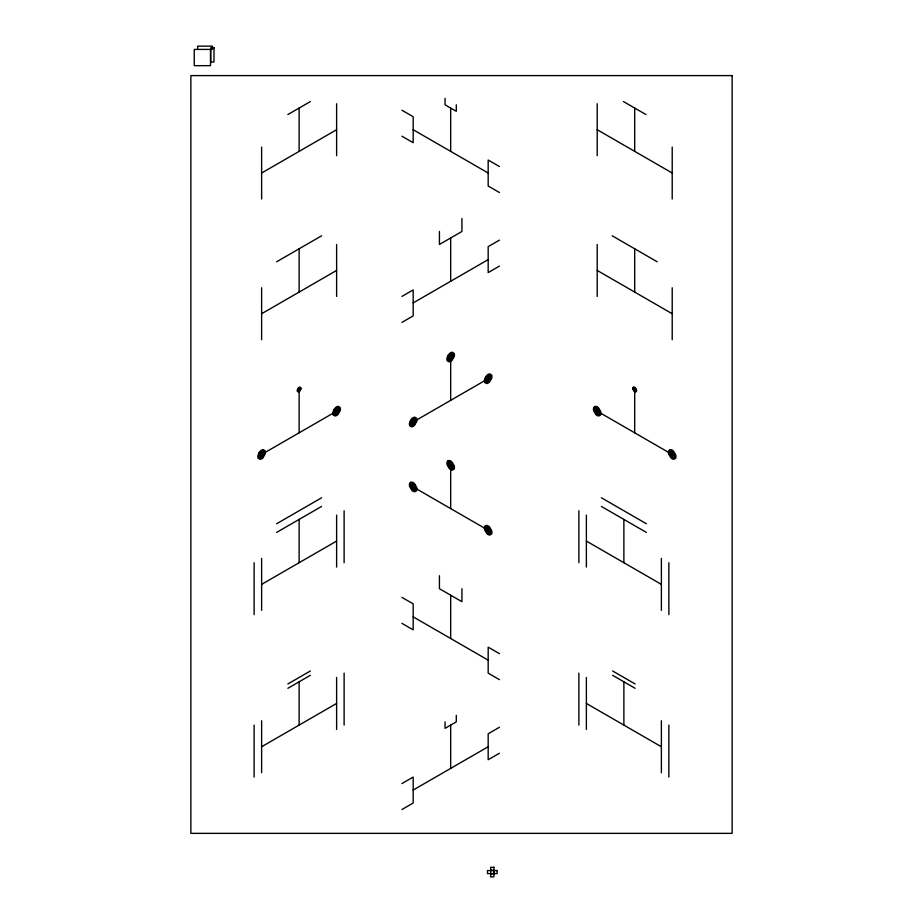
<?xml version="1.0" encoding="UTF-8"?>
<svg xmlns="http://www.w3.org/2000/svg" width="923" height="923" viewBox="0 0 923 923"><rect width="100%" height="100%" fill="white"/><g stroke="black" fill="none" stroke-linecap="round" stroke-linejoin="round"><path stroke-width="1.38" d="M287.872 114.556L310.37 101.565M261.624 173.016L336.618 129.716M276.623 261.786L321.619 235.803M261.624 313.739L336.618 270.439M401.92 296.421L413.169 289.926L413.169 315.908L401.92 322.404M499.424 240.13L488.175 246.626L488.175 272.608L499.424 266.112M413.169 302.917L488.175 259.617M261.624 454.474L336.618 411.173M413.169 421.996L488.175 378.695M276.623 523.756L321.619 497.774M276.623 532.409L321.619 506.439M261.624 584.374L336.618 541.074M287.872 683.966L310.37 670.975M287.872 688.304L310.37 675.313M261.624 746.753L336.618 703.453M401.92 783.558L413.169 777.062L413.169 803.045L401.92 809.54M499.424 727.266L488.175 733.762L488.175 759.744L499.424 753.249M413.169 790.053L488.175 746.753M490.724 870.354L493.909 870.354M490.724 873.804L493.909 873.804M623.452 101.565L645.95 114.556M597.204 129.716L672.209 173.016M401.92 110.229L413.169 116.725L413.169 142.707L401.92 136.212M499.424 166.521L488.175 160.025L488.175 186.008L499.424 192.503M612.203 235.803L657.199 261.786M413.169 129.716L488.175 173.016M597.204 270.439L672.209 313.739M597.204 411.173L672.209 454.474M601.381 497.774L646.377 523.756M601.381 506.439L646.377 532.409M586.382 541.074L661.376 584.374M413.169 486.952L488.175 530.252M612.63 670.975L635.128 683.966M612.63 675.313L635.128 688.304M586.382 703.453L661.376 746.753M401.92 597.366L413.169 603.861L413.169 629.844L401.92 623.348M499.424 653.657L488.175 647.161L488.175 673.144L499.424 679.64M413.169 616.852L488.175 660.153M672.209 147.034L672.209 198.999M672.209 287.768L672.209 339.722M668.875 562.73L668.875 614.683M668.875 725.109L668.875 777.062M661.376 558.392L661.376 610.357M661.376 720.771L661.376 772.736M634.701 108.06L634.701 151.36M634.701 248.795L634.701 292.095M634.701 389.518L634.701 432.818M623.879 519.43L623.879 562.73M623.879 681.809L623.879 725.109M597.204 103.734L597.204 155.699M597.204 244.468L597.204 296.421M586.382 515.092L586.382 567.057M586.382 677.47L586.382 729.435M578.883 510.765L578.883 562.73M578.883 673.144L578.883 725.109M493.967 870.551L493.967 873.608M461.927 218.486L461.927 231.477L439.429 244.468L439.429 231.477M461.927 588.701L461.927 601.692L439.429 588.701L439.429 575.721M456.297 104.818L456.297 111.314L445.048 104.818L445.048 98.323M456.297 715.36L456.297 721.855L445.048 728.351L445.048 721.855M450.678 108.06L450.678 151.36M450.678 237.972L450.678 281.273M450.678 357.051L450.678 400.351M450.678 465.296L450.678 508.596M450.678 595.197L450.678 638.497M450.678 725.109L450.678 768.409M344.117 510.765L344.117 562.73M344.117 673.144L344.117 725.109M336.618 103.734L336.618 155.699M336.618 244.468L336.618 296.421M336.618 515.092L336.618 567.057M336.618 677.47L336.618 729.435M299.121 108.06L299.121 151.36M299.121 248.795L299.121 292.095M299.121 389.518L299.121 432.818M299.121 519.43L299.121 562.73M299.121 681.809L299.121 725.109M261.624 147.034L261.624 198.999M261.624 287.768L261.624 339.722M261.624 558.392L261.624 610.357M261.624 720.771L261.624 772.736M254.125 562.73L254.125 614.683M254.125 725.109L254.125 777.062M210.502 49.438L210.502 65.671L194.257 65.671L194.257 49.438L212.382 49.392L212.382 46.15L197.66 46.15L197.66 49.392M260.217 454.647C261.832 461.488 265.455 447.113 260.217 454.647M260.921 454.566C261.74 457.45 263.124 451.22 260.921 454.566M298.417 389.61C299.237 392.494 300.621 386.276 298.417 389.61M298.775 389.564L299.467 389.148L298.775 389.564M335.222 411.346C336.826 418.188 340.449 403.812 335.222 411.346M335.926 411.254C336.745 414.15 338.118 407.92 335.926 411.254M411.773 422.169C413.389 429.022 417.011 414.646 411.773 422.169M412.477 422.088C413.296 424.972 414.681 418.742 412.477 422.088M449.27 357.224C450.886 364.066 454.508 349.69 449.27 357.224M449.974 357.132C450.793 360.016 452.178 353.797 449.974 357.132M486.779 378.868C488.382 385.71 492.005 371.334 486.779 378.868M487.471 378.788C488.29 381.672 489.675 375.442 487.471 378.788M411.808 485.44C412.131 492.594 417.415 485.013 411.808 485.44M412.489 486.202C412.65 489.778 415.292 485.983 412.489 486.202M449.316 463.796C449.639 470.949 454.924 463.358 449.316 463.796M449.997 464.546C450.159 468.123 452.801 464.327 449.997 464.546M486.813 528.741C487.136 535.894 492.421 528.314 486.813 528.741M487.494 529.502C487.656 533.079 490.298 529.283 487.494 529.502M595.843 409.674C596.166 416.827 601.45 409.235 595.843 409.674M596.523 410.423C596.685 414 599.327 410.204 596.523 410.423M634.02 388.768C634.182 392.344 636.824 388.548 634.02 388.768M634.366 389.148L634.966 389.979L634.436 389.068M670.836 452.974C671.159 460.127 676.455 452.535 670.836 452.974M671.517 453.724C671.679 457.3 674.332 453.505 671.517 453.724M258.971 452.939L258.117 454.912A6.057 6.057 0 0 0 257.875 456.643A4.107 4.107 0 0 0 258.232 458.327L260.067 459.308A3.865 3.865 0 0 0 261.624 458.8A6.057 6.057 0 0 0 262.986 457.727L265.12 454.035A6.057 6.057 0 0 0 265.374 452.305A3.865 3.865 0 0 0 265.028 450.712L263.17 449.639A3.865 3.865 0 0 0 261.624 450.147A6.057 6.057 0 0 0 260.251 451.22L258.971 452.939M259.501 453.251L258.821 454.82A4.846 4.846 0 0 0 258.625 456.204A3.288 3.288 0 0 0 258.913 457.554L260.378 458.339A3.092 3.092 0 0 0 261.624 457.935A4.846 4.846 0 0 0 262.72 457.07L264.416 454.128A4.846 4.846 0 0 0 264.624 452.743A3.092 3.092 0 0 0 264.347 451.462L262.859 450.609A3.092 3.092 0 0 0 261.624 451.012A4.846 4.846 0 0 0 260.528 451.878L259.501 453.251M260.032 453.551L259.525 454.739A3.634 3.634 0 0 0 259.375 455.777A2.469 2.469 0 0 0 259.594 456.793L260.69 457.37A2.319 2.319 0 0 0 261.624 457.07A3.634 3.634 0 0 0 262.444 456.424L263.724 454.208A3.634 3.634 0 0 0 263.874 453.17A2.319 2.319 0 0 0 263.666 452.212L262.559 451.578A2.319 2.319 0 0 0 261.624 451.878A3.634 3.634 0 0 0 260.805 452.524L260.032 453.551M297.794 388.756L297.368 389.737A3.034 3.034 0 0 0 297.241 390.602A2.054 2.054 0 0 0 297.425 391.456L298.348 391.94A1.938 1.938 0 0 0 299.121 391.687A3.034 3.034 0 0 0 299.802 391.144L300.875 389.298A3.034 3.034 0 0 0 301.002 388.445A1.938 1.938 0 0 0 300.829 387.637L299.894 387.106A1.938 1.938 0 0 0 299.121 387.36A3.034 3.034 0 0 0 298.441 387.902L297.794 388.756M298.06 388.906L297.725 389.702A2.423 2.423 0 0 0 297.621 390.383A1.638 1.638 0 0 0 297.771 391.064L298.498 391.456A1.546 1.546 0 0 0 299.121 391.248A2.423 2.423 0 0 0 299.663 390.821L300.517 389.344A2.423 2.423 0 0 0 300.621 388.652A1.546 1.546 0 0 0 300.483 388.018L299.744 387.591A1.546 1.546 0 0 0 299.121 387.787A2.423 2.423 0 0 0 298.579 388.225L298.06 388.906M298.325 389.068L298.071 389.656A1.823 1.823 0 0 0 297.991 390.175A1.235 1.235 0 0 0 298.106 390.683L298.66 390.971A1.165 1.165 0 0 0 299.121 390.821A1.823 1.823 0 0 0 299.537 390.498L300.171 389.391A1.823 1.823 0 0 0 300.252 388.871A1.165 1.165 0 0 0 300.148 388.398L299.583 388.075A1.165 1.165 0 0 0 299.121 388.225A1.823 1.823 0 0 0 298.706 388.548L298.325 389.068M333.964 409.639L333.122 411.612A6.057 6.057 0 0 0 332.868 413.342A4.107 4.107 0 0 0 333.238 415.027L335.072 415.996A3.865 3.865 0 0 0 336.618 415.5A6.057 6.057 0 0 0 337.991 414.427L340.126 410.735A6.057 6.057 0 0 0 340.368 409.004A3.865 3.865 0 0 0 340.022 407.412L338.176 406.339A3.865 3.865 0 0 0 336.618 406.847A6.057 6.057 0 0 0 335.257 407.92L333.964 409.639M334.495 409.95L333.826 411.52A4.846 4.846 0 0 0 333.618 412.904A3.288 3.288 0 0 0 333.918 414.254L335.384 415.038A3.092 3.092 0 0 0 336.618 414.635A4.846 4.846 0 0 0 337.714 413.769L339.422 410.816A4.846 4.846 0 0 0 339.618 409.443A3.092 3.092 0 0 0 339.341 408.162L337.864 407.308A3.092 3.092 0 0 0 336.618 407.712A4.846 4.846 0 0 0 335.522 408.577L334.495 409.95M335.026 410.25L334.518 411.439A3.634 3.634 0 0 0 334.368 412.466A2.469 2.469 0 0 0 334.588 413.492L335.684 414.069A2.319 2.319 0 0 0 336.618 413.769A3.634 3.634 0 0 0 337.437 413.123L338.718 410.908A3.634 3.634 0 0 0 338.868 409.87A2.319 2.319 0 0 0 338.66 408.912L337.553 408.278A2.319 2.319 0 0 0 336.618 408.577A3.634 3.634 0 0 0 335.799 409.224L335.026 410.25M410.527 420.461L409.674 422.434A6.057 6.057 0 0 0 409.42 424.165A4.107 4.107 0 0 0 409.789 425.861L411.623 426.83A3.865 3.865 0 0 0 413.169 426.322A6.057 6.057 0 0 0 414.542 425.249L416.677 421.557A6.057 6.057 0 0 0 416.931 419.827A3.865 3.865 0 0 0 416.585 418.234L414.727 417.173A3.865 3.865 0 0 0 413.169 417.669A6.057 6.057 0 0 0 411.808 418.742L410.527 420.461M411.058 420.773L410.377 422.353A4.846 4.846 0 0 0 410.17 423.726A3.288 3.288 0 0 0 410.47 425.088L411.935 425.861A3.092 3.092 0 0 0 413.169 425.457A4.846 4.846 0 0 0 414.265 424.592L415.973 421.649A4.846 4.846 0 0 0 416.181 420.265A3.092 3.092 0 0 0 415.904 418.984L414.415 418.131A3.092 3.092 0 0 0 413.169 418.534A4.846 4.846 0 0 0 412.085 419.4L411.058 420.773M411.589 421.084L411.081 422.261A3.634 3.634 0 0 0 410.92 423.299A2.469 2.469 0 0 0 411.139 424.315L412.246 424.892A2.319 2.319 0 0 0 413.169 424.592A3.634 3.634 0 0 0 414 423.945L415.269 421.73A3.634 3.634 0 0 0 415.419 420.703A2.319 2.319 0 0 0 415.223 419.746L414.104 419.1A2.319 2.319 0 0 0 413.169 419.4A3.634 3.634 0 0 0 412.35 420.046L411.589 421.084M448.024 355.517L447.17 357.489A6.057 6.057 0 0 0 446.928 359.209A4.107 4.107 0 0 0 447.286 360.905L449.12 361.874A3.865 3.865 0 0 0 450.678 361.378A6.057 6.057 0 0 0 452.039 360.293L454.174 356.613A6.057 6.057 0 0 0 454.428 354.882A3.865 3.865 0 0 0 454.081 353.29L452.224 352.217A3.865 3.865 0 0 0 450.678 352.713A6.057 6.057 0 0 0 449.305 353.797L448.024 355.517M448.555 355.816L447.874 357.397A4.846 4.846 0 0 0 447.678 358.782A3.288 3.288 0 0 0 447.967 360.132L449.432 360.905A3.092 3.092 0 0 0 450.678 360.512A4.846 4.846 0 0 0 451.774 359.647L453.47 356.693A4.846 4.846 0 0 0 453.678 355.309A3.092 3.092 0 0 0 453.401 354.04L451.912 353.186A3.092 3.092 0 0 0 450.678 353.578A4.846 4.846 0 0 0 449.582 354.444L448.555 355.816M449.086 356.128L448.578 357.305A3.634 3.634 0 0 0 448.428 358.343A2.469 2.469 0 0 0 448.647 359.359L449.743 359.947A2.319 2.319 0 0 0 450.678 359.647A3.634 3.634 0 0 0 451.497 359.001L452.778 356.786A3.634 3.634 0 0 0 452.928 355.747A2.319 2.319 0 0 0 452.72 354.79L451.612 354.144A2.319 2.319 0 0 0 450.678 354.444A3.634 3.634 0 0 0 449.859 355.101L449.086 356.128M485.521 377.161L484.679 379.134A6.057 6.057 0 0 0 484.425 380.864A4.107 4.107 0 0 0 484.794 382.56L486.617 383.53A3.865 3.865 0 0 0 488.175 383.022A6.057 6.057 0 0 0 489.548 381.949L491.671 378.257A6.057 6.057 0 0 0 491.924 376.526A3.865 3.865 0 0 0 491.578 374.934L489.732 373.861A3.865 3.865 0 0 0 488.175 374.369A6.057 6.057 0 0 0 486.802 375.442L485.521 377.161M486.052 377.472L485.371 379.041A4.846 4.846 0 0 0 485.175 380.426A3.288 3.288 0 0 0 485.463 381.787L486.929 382.56A3.092 3.092 0 0 0 488.175 382.157A4.846 4.846 0 0 0 489.271 381.291L490.978 378.349A4.846 4.846 0 0 0 491.174 376.965A3.092 3.092 0 0 0 490.898 375.684L489.421 374.83A3.092 3.092 0 0 0 488.175 375.234A4.846 4.846 0 0 0 487.079 376.099L486.052 377.472M486.583 377.772L486.075 378.961A3.634 3.634 0 0 0 485.925 379.999A2.469 2.469 0 0 0 486.144 381.014L487.24 381.591A2.319 2.319 0 0 0 488.175 381.291A3.634 3.634 0 0 0 488.994 380.645L490.275 378.43A3.634 3.634 0 0 0 490.425 377.392A2.319 2.319 0 0 0 490.217 376.446L489.109 375.799A2.319 2.319 0 0 0 488.175 376.099A3.634 3.634 0 0 0 487.356 376.746L486.583 377.772M410.527 482.36L409.766 483.191A3.865 3.865 0 0 0 409.42 484.783A6.057 6.057 0 0 0 409.674 486.513L411.808 490.194A6.057 6.057 0 0 0 413.169 491.278A3.865 3.865 0 0 0 414.727 491.774L416.561 490.805A4.107 4.107 0 0 0 416.931 489.109A6.057 6.057 0 0 0 416.677 487.39L414.542 483.698A6.057 6.057 0 0 0 413.169 482.614A3.865 3.865 0 0 0 411.623 482.118L410.527 482.36M411.058 483.271L410.447 483.94A3.092 3.092 0 0 0 410.17 485.221A4.846 4.846 0 0 0 410.377 486.594L412.085 489.548A4.846 4.846 0 0 0 413.169 490.413A3.092 3.092 0 0 0 414.415 490.817L415.881 490.032A3.288 3.288 0 0 0 416.181 488.682A4.846 4.846 0 0 0 415.973 487.298L414.265 484.344A4.846 4.846 0 0 0 413.169 483.479A3.092 3.092 0 0 0 411.935 483.087L411.058 483.271M411.589 484.194L411.127 484.69A2.319 2.319 0 0 0 410.92 485.648A3.634 3.634 0 0 0 411.081 486.686L412.35 488.902A3.634 3.634 0 0 0 413.169 489.548A2.319 2.319 0 0 0 414.104 489.848L415.2 489.259A2.469 2.469 0 0 0 415.419 488.244A3.634 3.634 0 0 0 415.269 487.217L414 485.002A3.634 3.634 0 0 0 413.169 484.356A2.319 2.319 0 0 0 412.246 484.056L411.589 484.194M448.024 460.704L447.274 461.535A3.865 3.865 0 0 0 446.928 463.138A6.057 6.057 0 0 0 447.17 464.857L449.305 468.549A6.057 6.057 0 0 0 450.678 469.634A3.865 3.865 0 0 0 452.224 470.13L454.058 469.161A4.107 4.107 0 0 0 454.428 467.465A6.057 6.057 0 0 0 454.174 465.734L452.039 462.054A6.057 6.057 0 0 0 450.678 460.969A3.865 3.865 0 0 0 449.12 460.473L448.024 460.704M448.555 461.627L447.955 462.285A3.092 3.092 0 0 0 447.678 463.565A4.846 4.846 0 0 0 447.874 464.95L449.582 467.903A4.846 4.846 0 0 0 450.678 468.757A3.092 3.092 0 0 0 451.912 469.161L453.378 468.388A3.288 3.288 0 0 0 453.678 467.026A4.846 4.846 0 0 0 453.47 465.654L451.774 462.7A4.846 4.846 0 0 0 450.678 461.835A3.092 3.092 0 0 0 449.432 461.431L448.555 461.627M449.086 462.538L448.636 463.046A2.319 2.319 0 0 0 448.428 464.004A3.634 3.634 0 0 0 448.578 465.03L449.859 467.246A3.634 3.634 0 0 0 450.678 467.892A2.319 2.319 0 0 0 451.612 468.192L452.708 467.615A2.469 2.469 0 0 0 452.928 466.6A3.634 3.634 0 0 0 452.778 465.561L451.497 463.346A3.634 3.634 0 0 0 450.678 462.7A2.319 2.319 0 0 0 449.743 462.4L449.086 462.538M485.521 525.66L484.771 526.491A3.865 3.865 0 0 0 484.425 528.083A6.057 6.057 0 0 0 484.679 529.814L486.802 533.494A6.057 6.057 0 0 0 488.175 534.579A3.865 3.865 0 0 0 489.732 535.075L491.555 534.105A4.107 4.107 0 0 0 491.924 532.409A6.057 6.057 0 0 0 491.671 530.69L489.548 526.998A6.057 6.057 0 0 0 488.175 525.914A3.865 3.865 0 0 0 486.617 525.418L485.521 525.66M594.55 406.582L593.801 407.412A3.865 3.865 0 0 0 593.454 409.004A6.057 6.057 0 0 0 593.708 410.735L595.831 414.427A6.057 6.057 0 0 0 597.204 415.5A3.865 3.865 0 0 0 598.762 415.996L600.585 415.027A4.107 4.107 0 0 0 600.954 413.342A6.057 6.057 0 0 0 600.7 411.612L598.577 407.92A6.057 6.057 0 0 0 597.204 406.847A3.865 3.865 0 0 0 595.647 406.339L594.55 406.582M486.052 526.572L485.452 527.241A3.092 3.092 0 0 0 485.175 528.521A4.846 4.846 0 0 0 485.371 529.894L487.079 532.848A4.846 4.846 0 0 0 488.175 533.713A3.092 3.092 0 0 0 489.421 534.117L490.886 533.332A3.288 3.288 0 0 0 491.174 531.983A4.846 4.846 0 0 0 490.978 530.598L489.271 527.644A4.846 4.846 0 0 0 488.175 526.791A3.092 3.092 0 0 0 486.929 526.387L486.052 526.572M595.081 407.493L594.481 408.162A3.092 3.092 0 0 0 594.204 409.443A4.846 4.846 0 0 0 594.4 410.816L596.108 413.769A4.846 4.846 0 0 0 597.204 414.635A3.092 3.092 0 0 0 598.45 415.038L599.915 414.254A3.288 3.288 0 0 0 600.204 412.904A4.846 4.846 0 0 0 600.008 411.52L598.3 408.577A4.846 4.846 0 0 0 597.204 407.712A3.092 3.092 0 0 0 595.958 407.308L595.081 407.493M486.583 527.495L486.133 527.991A2.319 2.319 0 0 0 485.925 528.948A3.634 3.634 0 0 0 486.075 529.987L487.356 532.202A3.634 3.634 0 0 0 488.175 532.848A2.319 2.319 0 0 0 489.109 533.148L490.205 532.559A2.469 2.469 0 0 0 490.425 531.544A3.634 3.634 0 0 0 490.275 530.517L488.994 528.302A3.634 3.634 0 0 0 488.175 527.656A2.319 2.319 0 0 0 487.24 527.356L486.583 527.495M595.612 408.416L595.162 408.912A2.319 2.319 0 0 0 594.954 409.87A3.634 3.634 0 0 0 595.104 410.908L596.385 413.123A3.634 3.634 0 0 0 597.204 413.769A2.319 2.319 0 0 0 598.139 414.069L599.235 413.492A2.469 2.469 0 0 0 599.454 412.466A3.634 3.634 0 0 0 599.304 411.439L598.023 409.224A3.634 3.634 0 0 0 597.204 408.577A2.319 2.319 0 0 0 596.27 408.278L595.612 408.416M633.374 387.222L633.005 387.637A1.938 1.938 0 0 0 632.832 388.445A3.034 3.034 0 0 0 632.959 389.298L634.02 391.144A3.034 3.034 0 0 0 634.701 391.687A1.938 1.938 0 0 0 635.486 391.94L636.397 391.456A2.054 2.054 0 0 0 636.582 390.602A3.034 3.034 0 0 0 636.455 389.737L635.393 387.902A3.034 3.034 0 0 0 634.701 387.36A1.938 1.938 0 0 0 633.928 387.106L633.374 387.222M633.64 387.683L633.34 388.018A1.546 1.546 0 0 0 633.201 388.652A2.423 2.423 0 0 0 633.305 389.344L634.159 390.821A2.423 2.423 0 0 0 634.701 391.248A1.546 1.546 0 0 0 635.324 391.456L636.062 391.064A1.638 1.638 0 0 0 636.201 390.383A2.423 2.423 0 0 0 636.109 389.702L635.255 388.225A2.423 2.423 0 0 0 634.701 387.787A1.546 1.546 0 0 0 634.078 387.591L633.64 387.683M633.905 388.145L633.686 388.398A1.165 1.165 0 0 0 633.582 388.871A1.823 1.823 0 0 0 633.651 389.391L634.297 390.498A1.823 1.823 0 0 0 634.701 390.821A1.165 1.165 0 0 0 635.174 390.971L635.716 390.683A1.235 1.235 0 0 0 635.832 390.175A1.823 1.823 0 0 0 635.751 389.656L635.116 388.548A1.823 1.823 0 0 0 634.701 388.225A1.165 1.165 0 0 0 634.239 388.075L633.905 388.145M669.556 449.882L668.794 450.712A3.865 3.865 0 0 0 668.448 452.305A6.057 6.057 0 0 0 668.702 454.035L670.836 457.727A6.057 6.057 0 0 0 672.209 458.8A3.865 3.865 0 0 0 673.755 459.308L675.59 458.327A4.107 4.107 0 0 0 675.959 456.643A6.057 6.057 0 0 0 675.705 454.912L673.571 451.22A6.057 6.057 0 0 0 672.209 450.147A3.865 3.865 0 0 0 670.652 449.639L669.556 449.882M670.086 450.793L669.475 451.462A3.092 3.092 0 0 0 669.21 452.743A4.846 4.846 0 0 0 669.406 454.128L671.113 457.07A4.846 4.846 0 0 0 672.209 457.935A3.092 3.092 0 0 0 673.444 458.339L674.909 457.554A3.288 3.288 0 0 0 675.209 456.204A4.846 4.846 0 0 0 675.001 454.82L673.294 451.878A4.846 4.846 0 0 0 672.209 451.012A3.092 3.092 0 0 0 670.963 450.609L670.086 450.793M670.617 451.716L670.156 452.212A2.319 2.319 0 0 0 669.96 453.17A3.634 3.634 0 0 0 670.11 454.208L671.379 456.424A3.634 3.634 0 0 0 672.209 457.07A2.319 2.319 0 0 0 673.132 457.37L674.24 456.793A2.469 2.469 0 0 0 674.459 455.777A3.634 3.634 0 0 0 674.298 454.739L673.029 452.524A3.634 3.634 0 0 0 672.209 451.878A2.319 2.319 0 0 0 671.275 451.578L670.617 451.716M213.998 47.777L210.756 47.777L210.756 61.991L213.998 61.991L213.998 47.777M732.135 75.594L190.865 75.594L190.865 833.354L732.135 833.354L732.135 75.594M493.909 867.308L490.724 867.308L490.724 876.85L493.909 876.85L493.909 867.308M497.162 870.551L487.471 870.551L487.471 873.608L497.162 873.608L497.162 870.551"/></g></svg>
